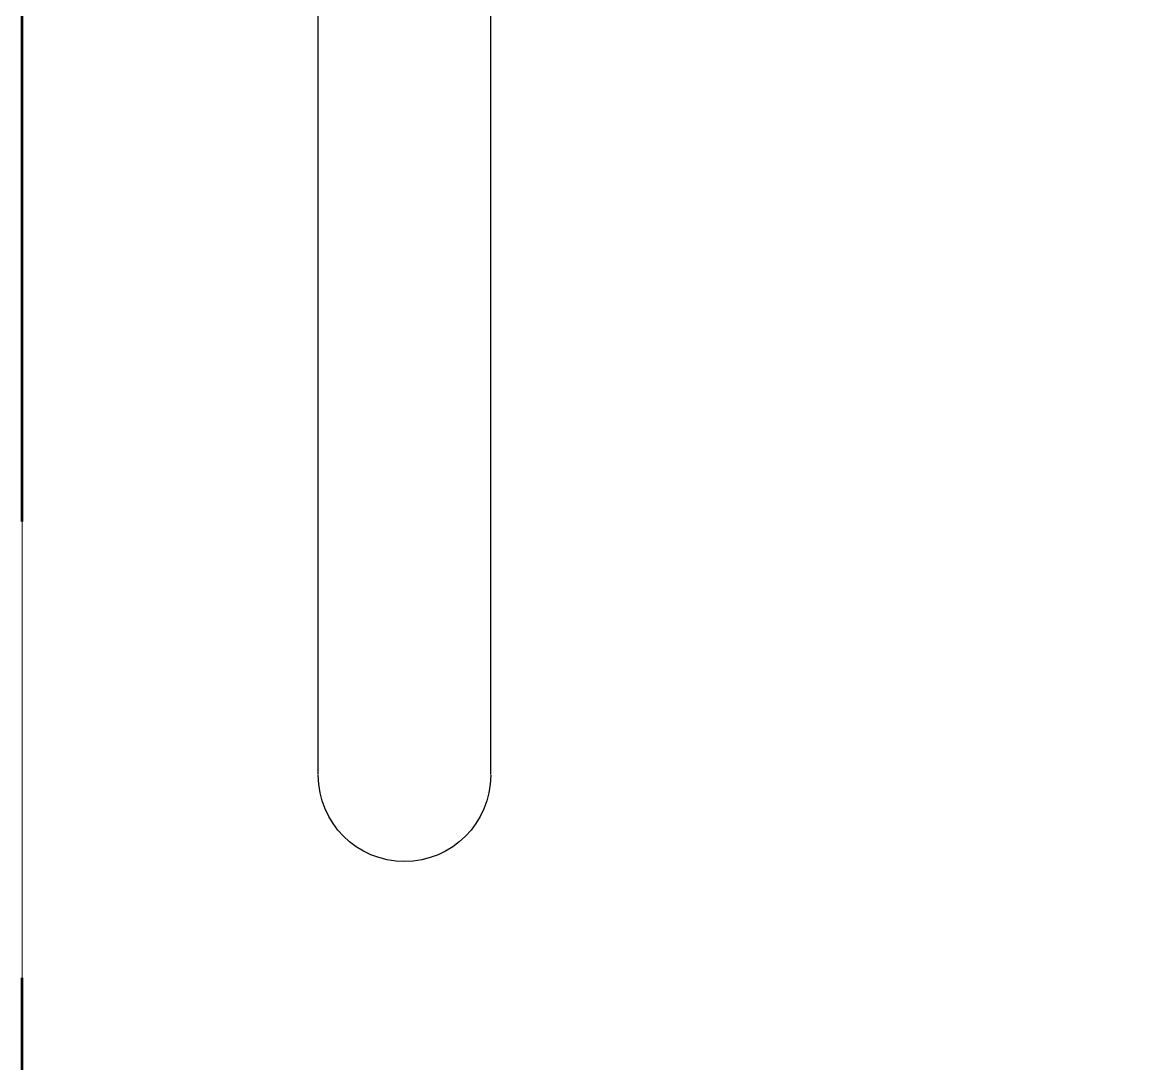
# Model space of a CAD drawing. Header units: inches. Extents: x 50354 to 53215, y -7830 to -6529.
# Drawn here: x 52852.252 to 52855.282, y -6794.286 to -6791.432 of the extents above; entities that cross this region are included whole.
import ezdxf

# ---------------------------------------------------------------- set-up
doc = ezdxf.new("R2010")
doc.units = ezdxf.units.IN
doc.header["$MEASUREMENT"] = 0
doc.linetypes.add('DASHED', pattern=[0.75, 0.5, -0.25])
doc.layers.add('BEAM', color=6, linetype='DASHED')
doc.layers.add('XR_ID 1F_FUR$0$A-SANI-FIX', color=134, linetype='Continuous')
doc.layers.add('FUNITURE', color=7, linetype='Continuous', lineweight=15, true_color=0x7d7673)

# ---------------------------------------------------------------- blocks, each defined once
blk = doc.blocks.new('XR_ID 1F_FUR$0$XR_1F FURN$0$A$C698E198A')
at = {"linetype": 'Continuous'}
for p, q in [((104.945, -53.38), (13, -53.38)), ((104.945, -65.38), (13, -65.38))]:
    blk.add_line(p, q, dxfattribs=at)
blk.add_arc((105, -59.38), 6, 270, 90, dxfattribs=at)

msp = doc.modelspace()

# ---------------------------------------------------------------- linework, layer by layer
at = {"layer": 'BEAM', "color": 240, "lineweight": 53, "ltscale": 5, "true_color": 0xed1f24}
msp.add_lwpolyline([(53010.50219, -6783.05013), (53010.50219, -6826.55013), (52852.25219, -6826.55013), (52852.25219, -6783.05013)], close=True, dxfattribs=at)
at = {"layer": 'FUNITURE', "ltscale": 5}
msp.add_lwpolyline([(52852.25219, -6783.05013), (52928.54219, -6783.05013), (52928.54219, -6826.55013), (52852.25219, -6826.55013)], close=True, dxfattribs=at)

# ---------------------------------------------------------------- block references
at = {"layer": 'XR_ID 1F_FUR$0$A-SANI-FIX', "lineweight": 30, "xscale": -0.0393700787, "yscale": 0.0393700787, "zscale": 0.0393700787, "rotation": 90}
msp.add_blockref('XR_ID 1F_FUR$0$XR_1F FURN$0$A$C698E198A', (52850.96219, -6789.36182), dxfattribs=at)

doc.saveas('drawing.dxf')
